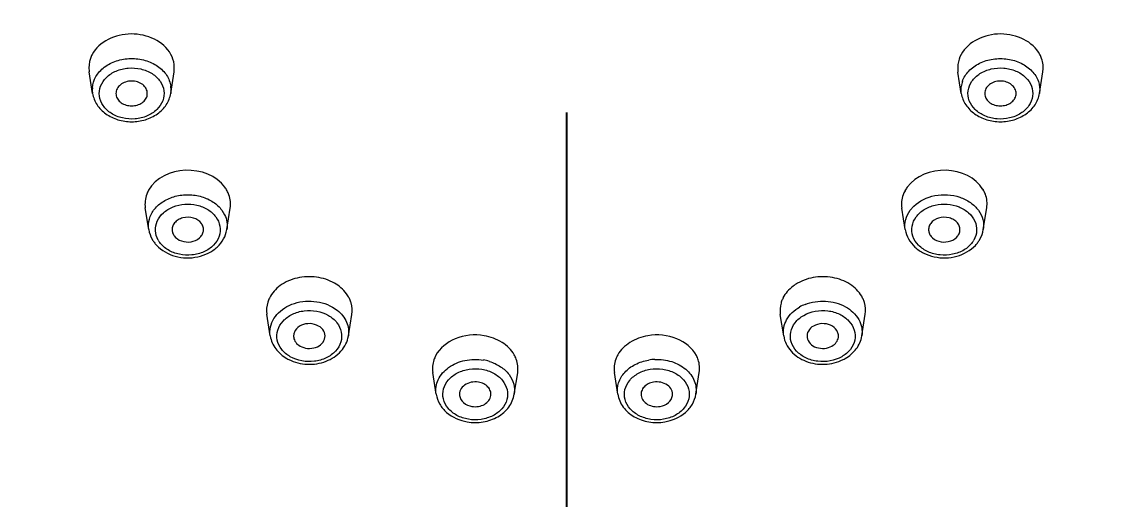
# Model space of a CAD drawing. Extents: x 8819 to 9239, y -18069 to -17475.
# Drawn here: x 8981.7 to 9005.23, y -17636.51 to -17626.28 of the extents above; entities that cross this region are included whole.
import ezdxf

# ---------------------------------------------------------------- set-up
doc = ezdxf.new("R2010")
doc.units = 0
doc.header["$MEASUREMENT"] = 0
doc.linetypes.add('CENTER', pattern=[47.5, 22, -8.5, 8.5, -8.5])
doc.layers.get('0').update_dxf_attribs({"linetype": 'CONTINUOUS', "lineweight": 13})
doc.layers.get('DEFPOINTS').update_dxf_attribs({"linetype": 'CONTINUOUS'})
doc.layers.add('02___PRT_ALL_AXES', color=7, linetype='CONTINUOUS')
doc.layers.add('5', color=2, linetype='CONTINUOUS', lineweight=9)
doc.styles.get("Standard").update_dxf_attribs({"font": 'Gulim.ttf'})
doc.dimstyles.new('STANDARD$0', dxfattribs={"dimtxt": 3.5, "dimasz": 2.5, "dimexe": 0.7, "dimexo": 0.7, "dimgap": 0.5, "dimtad": 3, "dimdec": 4, "dimdsep": 46, "dimtxsty": 'Standard', "dimcen": 0, "dimclrd": 2, "dimclre": 2, "dimclrt": 4, "dimadec": 0, "dimazin": 0, "dimtp": 0.2, "dimtm": 0.1, "dimtfac": 0.5, "dimtdec": 4, "dimtmove": 1, "dimatfit": 3, "dimfxl": 0, "dimtolj": 1, "dimarcsym": 0})

# ---------------------------------------------------------------- blocks, each defined once
blk = doc.blocks.new('*D63')
at = {"layer": '5', "color": 2, "lineweight": -2}
for p, q in [((8992.676, -17589.939), (8954.961, -17589.939)), ((8955.661, -17758.34), (8955.661, -17594.939)), ((8974.358, -17763.34), (8954.961, -17763.34))]:
    blk.add_line(p, q, dxfattribs=at)
at = {"layer": '5', "color": 2}
for points in [[(8954.828, -17594.939), (8956.495, -17594.939), (8955.661, -17589.939)], [(8954.828, -17758.34), (8956.495, -17758.34), (8955.661, -17763.34)]]:
    blk.add_solid(points, dxfattribs=at)
at = {"layer": 'DEFPOINTS', "color": 0}
for p in [(8955.661, -17589.939), (8993.376, -17589.939), (8975.058, -17763.34)]:
    blk.add_point(p, dxfattribs=at)
at = {"layer": '5', "color": 4, "insert": (8950.832, -17693.171), "char_height": 5, "attachment_point": 5, "rotation": 90}
blk.add_mtext('\\A1;231.2', dxfattribs=at)

msp = doc.modelspace()

# ---------------------------------------------------------------- linework, layer by layer
at = {"color": 7, "linetype": 'Continuous'}
for p, q in [((8983.138, -17627.329), (8983.14, -17627.343)), ((8983.214, -17627.809), (8983.14, -17627.343)), ((8984.891, -17627.809), (8984.963, -17627.35)), ((8984.963, -17627.35), (8984.965, -17627.186)), ((9001.787, -17627.186), (9001.789, -17627.351)), ((9001.861, -17627.809), (9001.789, -17627.351)), ((9003.538, -17627.809), (9003.611, -17627.343)), ((9003.611, -17627.343), (9003.613, -17627.329)), ((8983.214, -17627.809), (8983.212, -17627.797)), ((8983.717, -17627.838), (8983.717, -17627.84)), ((8984.388, -17627.841), (8984.388, -17627.783)), ((8984.896, -17627.765), (8984.891, -17627.809)), ((9001.861, -17627.809), (9001.859, -17627.657)), ((9002.364, -17627.783), (9002.364, -17627.841)), ((9003.035, -17627.84), (9003.035, -17627.838)), ((9003.54, -17627.797), (9003.538, -17627.809)), ((8984.419, -17630.731), (8984.345, -17630.265)), ((8985.989, -17630.316), (8986.047, -17630.413)), ((8986.095, -17630.731), (8986.168, -17630.271)), ((9000.656, -17630.731), (9000.584, -17630.271)), ((9000.763, -17630.316), (9000.841, -17630.227)), ((9002.333, -17630.731), (9002.407, -17630.265)), ((8988.362, -17632.393), (8988.465, -17632.463)), ((8987.027, -17633.014), (8986.954, -17632.548)), ((8988.704, -17633.014), (8988.777, -17632.552)), ((8998.048, -17633.014), (8997.975, -17632.552)), ((8999.725, -17633.014), (8999.798, -17632.549)), ((8990.588, -17634.263), (8990.515, -17633.799)), ((8992.265, -17634.263), (8992.338, -17633.801)), ((8994.487, -17634.263), (8994.414, -17633.8)), ((8996.164, -17634.263), (8996.237, -17633.799))]:
    msp.add_line(p, q, dxfattribs=at)
for centre, radius, start, end in [((9002.398, -17627.73), 0.543, 160.885, 172.3384), ((8983.733, -17627.727), 0.525, 175.8832, 179.7903), ((8983.734, -17627.727), 0.527, 179.8028, 187.5993), ((8984.37, -17627.727), 0.527, 355.9056, 7.5889), ((8985.505, -17630.222), 0.678, 28.5846, 36.2616), ((9001.247, -17630.222), 0.678, 143.7392, 151.3816), ((9001.766, -17630.205), 0.654, 29.7606, 31.0579), ((8985.103, -17630.585), 0.706, 216.2762, 223.2282), ((8985.07, -17630.702), 0.515, 209.6688, 216.2531), ((9001.682, -17630.702), 0.515, 323.7469, 330.3234), ((9001.649, -17630.585), 0.706, 316.6913, 323.7212), ((8988.156, -17632.483), 0.631, 24.0328, 26.769), ((8998.596, -17632.483), 0.63, 153.1786, 156.1512), ((8999.182, -17632.477), 0.625, 24.7341, 26.2737), ((8998.842, -17633.184), 0.911, 111.6095, 119.7255), ((8987.817, -17632.735), 0.877, 240.221, 243.6826), ((8991.434, -17634.538), 1.023, 73.0027, 80.5199), ((8995.325, -17634.577), 1.062, 92.1602, 99.4905), ((8998.934, -17632.735), 0.877, 296.3206, 299.7791)]:
    msp.add_arc(centre, radius, start, end, dxfattribs=at)
for points, knots in [([(9025.886, -17626.45), (9025.86, -17628.126), (9025.38, -17631.524), (9023.427, -17636.361), (9020.329, -17640.785), (9014.751, -17646.01), (9007.526, -17649.647), (8999.578, -17651.498), (8993.277, -17651.967), (8986.98, -17651.468), (8979.048, -17649.579), (8971.849, -17645.907), (8966.311, -17640.655), (8963.246, -17636.215), (8961.33, -17631.368), (8960.877, -17627.969), (8960.864, -17626.294)], [0, 0, 0, 0, 0.055254, 0.111764, 0.170463, 0.231878, 0.362271, 0.430771, 0.500229, 0.569672, 0.638128, 0.768366, 0.829693, 0.888314, 0.944768, 1, 1, 1, 1]), ([(9025.668, -17626.433), (9025.655, -17628.098), (9025.202, -17631.477), (9023.287, -17636.295), (9020.223, -17640.709), (9014.684, -17645.928), (9007.487, -17649.564), (8999.563, -17651.415), (8993.276, -17651.885), (8986.993, -17651.385), (8979.085, -17649.496), (8971.915, -17645.825), (8966.415, -17640.577), (8963.386, -17636.149), (8961.509, -17631.321), (8961.083, -17627.94), (8961.083, -17626.276)], [0, 0, 0, 0, 0.055121, 0.111504, 0.170119, 0.231507, 0.362014, 0.430636, 0.500236, 0.569819, 0.638396, 0.768743, 0.830039, 0.888573, 0.9449, 1, 1, 1, 1]), ([(8984.893, -17626.971), (8984.739, -17626.692), (8984.046, -17626.374), (8983.351, -17626.697), (8983.203, -17626.977)], [0, 0, 0, 0, 0.501695, 1, 1, 1, 1]), ([(9003.548, -17626.976), (9003.399, -17626.696), (9002.703, -17626.373), (9002.01, -17626.695), (9001.857, -17626.974)], [0, 0, 0, 0, 0.498619, 1, 1, 1, 1]), ([(8983.203, -17626.977), (8983.189, -17627.005), (8983.14, -17627.115), (8983.127, -17627.241), (8983.138, -17627.329)], [0, 0, 0, 0, 0.256289, 1, 1, 1, 1]), ([(8983.209, -17627.689), (8983.215, -17627.606), (8983.271, -17627.434), (8983.461, -17627.23), (8983.726, -17627.096), (8984.032, -17627.047), (8984.34, -17627.085), (8984.613, -17627.209), (8984.814, -17627.404), (8984.881, -17627.574), (8984.893, -17627.657)], [0, 0, 0, 0, 0.110981, 0.230612, 0.360824, 0.498077, 0.635792, 0.767202, 0.888222, 1, 1, 1, 1]), ([(9001.884, -17627.552), (9001.913, -17627.47), (9002.014, -17627.311), (9002.25, -17627.145), (9002.543, -17627.058), (9002.855, -17627.057), (9003.147, -17627.145), (9003.384, -17627.311), (9003.532, -17627.539), (9003.551, -17627.715), (9003.54, -17627.797)], [0, 0, 0, 0, 0.115313, 0.241105, 0.376036, 0.514505, 0.649468, 0.77532, 0.890654, 1, 1, 1, 1]), ([(9003.613, -17627.329), (9003.625, -17627.24), (9003.612, -17627.114), (9003.562, -17627.003), (9003.548, -17626.976)], [0, 0, 0, 0, 0.743649, 1, 1, 1, 1]), ([(8983.361, -17627.868), (8983.351, -17627.797), (8983.37, -17627.644), (8983.506, -17627.449), (8983.72, -17627.313), (8983.98, -17627.252), (8984.249, -17627.271), (8984.492, -17627.368), (8984.674, -17627.533), (8984.734, -17627.681), (8984.744, -17627.753)], [0, 0, 0, 0, 0.110088, 0.226906, 0.354977, 0.491965, 0.631071, 0.764553, 0.887279, 1, 1, 1, 1]), ([(9002.008, -17627.753), (9002.018, -17627.681), (9002.078, -17627.533), (9002.26, -17627.368), (9002.503, -17627.271), (9002.772, -17627.252), (9003.031, -17627.313), (9003.246, -17627.449), (9003.382, -17627.644), (9003.401, -17627.797), (9003.391, -17627.868)], [0, 0, 0, 0, 0.112716, 0.235434, 0.368909, 0.508017, 0.645004, 0.773081, 0.889908, 1, 1, 1, 1]), ([(8984.388, -17627.783), (8984.383, -17627.748), (8984.354, -17627.676), (8984.266, -17627.596), (8984.148, -17627.549), (8984.017, -17627.539), (8983.891, -17627.569), (8983.787, -17627.635), (8983.721, -17627.73), (8983.712, -17627.804), (8983.717, -17627.838)], [0, 0, 0, 0, 0.112727, 0.235447, 0.368927, 0.508026, 0.645005, 0.773081, 0.889902, 1, 1, 1, 1]), ([(9003.035, -17627.838), (9003.04, -17627.804), (9003.031, -17627.73), (9002.965, -17627.635), (9002.861, -17627.569), (9002.735, -17627.539), (9002.604, -17627.549), (9002.486, -17627.596), (9002.398, -17627.676), (9002.369, -17627.748), (9002.364, -17627.783)], [0, 0, 0, 0, 0.110098, 0.226919, 0.354995, 0.491974, 0.631073, 0.764553, 0.887273, 1, 1, 1, 1]), ([(8983.214, -17627.809), (8983.227, -17627.895), (8983.296, -17628.066), (8983.495, -17628.264), (8983.757, -17628.388), (8984.052, -17628.431), (8984.347, -17628.388), (8984.61, -17628.264), (8984.808, -17628.066), (8984.877, -17627.895), (8984.891, -17627.809)], [0, 0, 0, 0, 0.116808, 0.238745, 0.36716, 0.500014, 0.632865, 0.761271, 0.883196, 1, 1, 1, 1]), ([(8984.744, -17627.753), (8984.753, -17627.824), (8984.735, -17627.978), (8984.598, -17628.173), (8984.384, -17628.308), (8984.125, -17628.369), (8983.855, -17628.351), (8983.613, -17628.253), (8983.431, -17628.088), (8983.37, -17627.94), (8983.361, -17627.868)], [0, 0, 0, 0, 0.110088, 0.226906, 0.354977, 0.491965, 0.631071, 0.764553, 0.887279, 1, 1, 1, 1]), ([(8983.717, -17627.84), (8983.722, -17627.873), (8983.748, -17627.939), (8983.826, -17628.016), (8983.932, -17628.065), (8984.052, -17628.082), (8984.172, -17628.065), (8984.278, -17628.016), (8984.356, -17627.94), (8984.383, -17627.873), (8984.388, -17627.841)], [0, 0, 0, 0, 0.111541, 0.232078, 0.362794, 0.49992, 0.637064, 0.76782, 0.88841, 1, 1, 1, 1]), ([(9001.861, -17627.809), (9001.875, -17627.895), (9001.944, -17628.066), (9002.142, -17628.264), (9002.405, -17628.388), (9002.7, -17628.431), (9002.995, -17628.388), (9003.257, -17628.264), (9003.456, -17628.066), (9003.524, -17627.895), (9003.538, -17627.809)], [0, 0, 0, 0, 0.116808, 0.238745, 0.36716, 0.500014, 0.632865, 0.761271, 0.883196, 1, 1, 1, 1]), ([(9003.391, -17627.868), (9003.382, -17627.94), (9003.321, -17628.088), (9003.139, -17628.253), (9002.897, -17628.351), (9002.627, -17628.369), (9002.368, -17628.308), (9002.154, -17628.173), (9002.017, -17627.978), (9001.998, -17627.824), (9002.008, -17627.753)], [0, 0, 0, 0, 0.112716, 0.235434, 0.368909, 0.508017, 0.645004, 0.773081, 0.889908, 1, 1, 1, 1]), ([(9002.364, -17627.841), (9002.369, -17627.873), (9002.396, -17627.94), (9002.474, -17628.016), (9002.58, -17628.065), (9002.7, -17628.082), (9002.82, -17628.065), (9002.926, -17628.016), (9003.004, -17627.939), (9003.03, -17627.873), (9003.035, -17627.84)], [0, 0, 0, 0, 0.111582, 0.232165, 0.362918, 0.500062, 0.637187, 0.767909, 0.888455, 1, 1, 1, 1]), ([(8986.052, -17629.821), (8985.871, -17629.574), (8985.214, -17629.318), (8984.565, -17629.622), (8984.417, -17629.883)], [0, 0, 0, 0, 0.505567, 1, 1, 1, 1]), ([(9002.326, -17629.868), (9002.172, -17629.613), (9001.529, -17629.321), (9000.879, -17629.577), (9000.7, -17629.821)], [0, 0, 0, 0, 0.495531, 1, 1, 1, 1]), ([(8984.417, -17629.883), (8984.401, -17629.912), (8984.345, -17630.031), (8984.33, -17630.168), (8984.345, -17630.265)], [0, 0, 0, 0, 0.25729, 1, 1, 1, 1]), ([(8986.168, -17630.271), (8986.183, -17630.177), (8986.169, -17630.043), (8986.116, -17629.927), (8986.1, -17629.898)], [0, 0, 0, 0, 0.742603, 1, 1, 1, 1]), ([(9000.652, -17629.897), (9000.636, -17629.926), (9000.583, -17630.043), (9000.569, -17630.177), (9000.584, -17630.271)], [0, 0, 0, 0, 0.257443, 1, 1, 1, 1]), ([(9002.407, -17630.265), (9002.422, -17630.168), (9002.407, -17630.029), (9002.35, -17629.91), (9002.333, -17629.881)], [0, 0, 0, 0, 0.742596, 1, 1, 1, 1]), ([(8984.419, -17630.731), (8984.407, -17630.656), (8984.417, -17630.496), (8984.534, -17630.279), (8984.733, -17630.11), (8984.989, -17630.004), (8985.273, -17629.97), (8985.556, -17630.012), (8985.806, -17630.126), (8985.939, -17630.248), (8985.989, -17630.316)], [0, 0, 0, 0, 0.108385, 0.221378, 0.343592, 0.475023, 0.61186, 0.748364, 0.878888, 1, 1, 1, 1]), ([(8984.622, -17630.957), (8984.588, -17630.896), (8984.544, -17630.756), (8984.587, -17630.539), (8984.729, -17630.355), (8984.94, -17630.23), (8985.193, -17630.173), (8985.454, -17630.193), (8985.689, -17630.286), (8985.813, -17630.396), (8985.859, -17630.458)], [0, 0, 0, 0, 0.11134, 0.22159, 0.339306, 0.46795, 0.604883, 0.743634, 0.876953, 1, 1, 1, 1]), ([(9000.841, -17630.227), (9000.962, -17630.11), (9001.297, -17629.956), (9001.746, -17629.985), (9002.058, -17630.137), (9002.235, -17630.304), (9002.337, -17630.51), (9002.344, -17630.66), (9002.333, -17630.731)], [0, 0, 0, 0, 0.256649, 0.528064, 0.658021, 0.778965, 0.891484, 1, 1, 1, 1]), ([(9000.893, -17630.458), (9000.938, -17630.396), (9001.063, -17630.286), (9001.298, -17630.193), (9001.559, -17630.173), (9001.811, -17630.23), (9002.023, -17630.355), (9002.164, -17630.539), (9002.208, -17630.757), (9002.164, -17630.896), (9002.129, -17630.957)], [0, 0, 0, 0, 0.123043, 0.256353, 0.395099, 0.532034, 0.660677, 0.778395, 0.888652, 1, 1, 1, 1]), ([(8986.047, -17630.413), (8986.071, -17630.462), (8986.104, -17630.567), (8986.104, -17630.678), (8986.095, -17630.731)], [0, 0, 0, 0, 0.504199, 1, 1, 1, 1]), ([(9000.657, -17630.731), (9000.645, -17630.66), (9000.653, -17630.51), (9000.719, -17630.376), (9000.763, -17630.316)], [0, 0, 0, 0, 0.49085, 1, 1, 1, 1]), ([(8985.859, -17630.458), (8985.903, -17630.517), (8985.965, -17630.655), (8985.945, -17630.884), (8985.815, -17631.083), (8985.605, -17631.223), (8985.347, -17631.289), (8985.077, -17631.276), (8984.832, -17631.184), (8984.702, -17631.071), (8984.655, -17631.006)], [0, 0, 0, 0, 0.113217, 0.223139, 0.339296, 0.466629, 0.6032, 0.742416, 0.876474, 1, 1, 1, 1]), ([(8985.549, -17630.599), (8985.508, -17630.543), (8985.376, -17630.462), (8985.186, -17630.46), (8985.05, -17630.516), (8984.97, -17630.583), (8984.922, -17630.668), (8984.917, -17630.732), (8984.922, -17630.762)], [0, 0, 0, 0, 0.249655, 0.521915, 0.654175, 0.777246, 0.891029, 1, 1, 1, 1]), ([(8985.592, -17630.762), (8985.596, -17630.734), (8985.593, -17630.675), (8985.566, -17630.623), (8985.549, -17630.599)], [0, 0, 0, 0, 0.490805, 1, 1, 1, 1]), ([(9002.097, -17631.006), (9002.05, -17631.071), (9001.92, -17631.184), (9001.674, -17631.276), (9001.404, -17631.289), (9001.147, -17631.223), (9000.937, -17631.083), (9000.807, -17630.884), (9000.787, -17630.655), (9000.849, -17630.517), (9000.893, -17630.458)], [0, 0, 0, 0, 0.123521, 0.257569, 0.39678, 0.533353, 0.660687, 0.77685, 0.886779, 1, 1, 1, 1]), ([(9001.203, -17630.599), (9001.185, -17630.623), (9001.159, -17630.675), (9001.156, -17630.734), (9001.16, -17630.762)], [0, 0, 0, 0, 0.509195, 1, 1, 1, 1]), ([(9001.83, -17630.762), (9001.835, -17630.732), (9001.83, -17630.668), (9001.782, -17630.583), (9001.702, -17630.516), (9001.565, -17630.46), (9001.376, -17630.462), (9001.243, -17630.543), (9001.203, -17630.599)], [0, 0, 0, 0, 0.10896, 0.222738, 0.345808, 0.478067, 0.750333, 1, 1, 1, 1]), ([(8984.419, -17630.731), (8984.43, -17630.804), (8984.465, -17630.899), (8984.519, -17630.982), (8984.534, -17631.003)], [0, 0, 0, 0, 0.74551, 1, 1, 1, 1]), ([(8984.588, -17631.068), (8984.694, -17631.181), (8984.985, -17631.342), (8985.396, -17631.351), (8985.699, -17631.247), (8985.893, -17631.116), (8986.035, -17630.941), (8986.084, -17630.801), (8986.095, -17630.731)], [0, 0, 0, 0, 0.249278, 0.511263, 0.64063, 0.765118, 0.884414, 1, 1, 1, 1]), ([(8984.922, -17630.762), (8984.926, -17630.79), (8984.939, -17630.826), (8984.959, -17630.857), (8984.965, -17630.865)], [0, 0, 0, 0, 0.742601, 1, 1, 1, 1]), ([(8984.965, -17630.865), (8985.002, -17630.916), (8985.12, -17630.994), (8985.325, -17631.009), (8985.486, -17630.942), (8985.568, -17630.846), (8985.588, -17630.79), (8985.592, -17630.762)], [0, 0, 0, 0, 0.24607, 0.515558, 0.772729, 0.889973, 1, 1, 1, 1]), ([(9000.656, -17630.731), (9000.668, -17630.801), (9000.717, -17630.941), (9000.859, -17631.116), (9001.052, -17631.247), (9001.356, -17631.351), (9001.766, -17631.343), (9002.057, -17631.181), (9002.163, -17631.069)], [0, 0, 0, 0, 0.115586, 0.234882, 0.359365, 0.488722, 0.750695, 1, 1, 1, 1]), ([(9001.16, -17630.762), (9001.164, -17630.79), (9001.184, -17630.846), (9001.266, -17630.942), (9001.427, -17631.009), (9001.631, -17630.994), (9001.75, -17630.916), (9001.787, -17630.865)], [0, 0, 0, 0, 0.110027, 0.227271, 0.484442, 0.75393, 1, 1, 1, 1]), ([(9001.787, -17630.865), (9001.793, -17630.857), (9001.813, -17630.826), (9001.826, -17630.79), (9001.83, -17630.762)], [0, 0, 0, 0, 0.257411, 1, 1, 1, 1]), ([(9002.218, -17631.003), (9002.233, -17630.982), (9002.287, -17630.899), (9002.322, -17630.804), (9002.333, -17630.731)], [0, 0, 0, 0, 0.25449, 1, 1, 1, 1]), ([(8988.405, -17631.881), (8988.288, -17631.813), (8988.02, -17631.727), (8987.606, -17631.745), (8987.238, -17631.9), (8987.06, -17632.095), (8987.008, -17632.202)], [0, 0, 0, 0, 0.257032, 0.521367, 0.773031, 1, 1, 1, 1]), ([(8999.743, -17632.2), (8999.691, -17632.093), (8999.513, -17631.899), (8999.145, -17631.745), (8998.732, -17631.727), (8998.464, -17631.814), (8998.347, -17631.881)], [0, 0, 0, 0, 0.227011, 0.478719, 0.743045, 1, 1, 1, 1]), ([(8988.719, -17632.199), (8988.703, -17632.167), (8988.624, -17632.038), (8988.504, -17631.937), (8988.405, -17631.881)], [0, 0, 0, 0, 0.238727, 1, 1, 1, 1]), ([(8998.347, -17631.881), (8998.313, -17631.9), (8998.187, -17631.983), (8998.083, -17632.1), (8998.033, -17632.198)], [0, 0, 0, 0, 0.263806, 1, 1, 1, 1]), ([(8987.008, -17632.202), (8986.995, -17632.229), (8986.95, -17632.338), (8986.94, -17632.462), (8986.954, -17632.548)], [0, 0, 0, 0, 0.255797, 1, 1, 1, 1]), ([(8987.027, -17633.014), (8987.017, -17632.95), (8987.021, -17632.816), (8987.1, -17632.628), (8987.243, -17632.468), (8987.505, -17632.305), (8987.905, -17632.23), (8988.225, -17632.315), (8988.362, -17632.393)], [0, 0, 0, 0, 0.108305, 0.21966, 0.338078, 0.464831, 0.733784, 1, 1, 1, 1]), ([(8988.777, -17632.552), (8988.789, -17632.471), (8988.782, -17632.356), (8988.743, -17632.252), (8988.732, -17632.226)], [0, 0, 0, 0, 0.744858, 1, 1, 1, 1]), ([(8998.019, -17632.228), (8998.008, -17632.254), (8997.97, -17632.357), (8997.963, -17632.471), (8997.975, -17632.552)], [0, 0, 0, 0, 0.255076, 1, 1, 1, 1]), ([(8998.506, -17632.337), (8998.645, -17632.282), (8998.948, -17632.237), (8999.374, -17632.349), (8999.642, -17632.59), (8999.732, -17632.831), (8999.734, -17632.955), (8999.725, -17633.014)], [0, 0, 0, 0, 0.271611, 0.539265, 0.779877, 0.891205, 1, 1, 1, 1]), ([(8999.798, -17632.549), (8999.811, -17632.465), (8999.803, -17632.347), (8999.763, -17632.242), (8999.751, -17632.215)], [0, 0, 0, 0, 0.744791, 1, 1, 1, 1]), ([(8987.457, -17633.458), (8987.387, -17633.418), (8987.264, -17633.318), (8987.16, -17633.107), (8987.172, -17632.878), (8987.296, -17632.676), (8987.502, -17632.532), (8987.838, -17632.436), (8988.122, -17632.484), (8988.274, -17632.572)], [0, 0, 0, 0, 0.124723, 0.238836, 0.349056, 0.464972, 0.591986, 0.728585, 1, 1, 1, 1]), ([(8988.465, -17632.463), (8988.55, -17632.53), (8988.689, -17632.696), (8988.719, -17632.915), (8988.704, -17633.014)], [0, 0, 0, 0, 0.518787, 1, 1, 1, 1]), ([(8998.048, -17633.014), (8998.039, -17632.955), (8998.04, -17632.833), (8998.127, -17632.596), (8998.277, -17632.458), (8998.39, -17632.393)], [0, 0, 0, 0, 0.236476, 0.47825, 1, 1, 1, 1]), ([(8998.478, -17632.572), (8998.63, -17632.484), (8998.913, -17632.436), (8999.25, -17632.532), (8999.456, -17632.676), (8999.579, -17632.878), (8999.591, -17633.107), (8999.488, -17633.318), (8999.365, -17633.418), (8999.295, -17633.458)], [0, 0, 0, 0, 0.271401, 0.407996, 0.535012, 0.650929, 0.761152, 0.875273, 1, 1, 1, 1]), ([(8988.274, -17632.572), (8988.344, -17632.612), (8988.467, -17632.712), (8988.57, -17632.923), (8988.558, -17633.152), (8988.435, -17633.354), (8988.229, -17633.498), (8987.893, -17633.594), (8987.609, -17633.546), (8987.457, -17633.458)], [0, 0, 0, 0, 0.124723, 0.238836, 0.349056, 0.464972, 0.591986, 0.728585, 1, 1, 1, 1]), ([(8988.064, -17632.8), (8988.009, -17632.769), (8987.882, -17632.735), (8987.696, -17632.768), (8987.573, -17632.864), (8987.529, -17632.966), (8987.526, -17633.019), (8987.53, -17633.045)], [0, 0, 0, 0, 0.266698, 0.536237, 0.779757, 0.891489, 1, 1, 1, 1]), ([(8999.295, -17633.458), (8999.143, -17633.546), (8998.859, -17633.594), (8998.523, -17633.498), (8998.317, -17633.354), (8998.193, -17633.152), (8998.181, -17632.923), (8998.284, -17632.712), (8998.408, -17632.612), (8998.478, -17632.572)], [0, 0, 0, 0, 0.271401, 0.407996, 0.535012, 0.650929, 0.761152, 0.875273, 1, 1, 1, 1]), ([(8999.222, -17633.045), (8999.225, -17633.019), (8999.223, -17632.966), (8999.179, -17632.864), (8999.056, -17632.768), (8998.87, -17632.735), (8998.742, -17632.769), (8998.688, -17632.8)], [0, 0, 0, 0, 0.108512, 0.220241, 0.463745, 0.733297, 1, 1, 1, 1]), ([(8987.027, -17633.014), (8987.043, -17633.112), (8987.129, -17633.308), (8987.291, -17633.444), (8987.382, -17633.496)], [0, 0, 0, 0, 0.48689, 1, 1, 1, 1]), ([(8987.429, -17633.521), (8987.55, -17633.581), (8987.823, -17633.647), (8988.228, -17633.585), (8988.513, -17633.4), (8988.657, -17633.191), (8988.695, -17633.073), (8988.704, -17633.014)], [0, 0, 0, 0, 0.259012, 0.519835, 0.766812, 0.884814, 1, 1, 1, 1]), ([(8988.201, -17633.045), (8988.207, -17632.999), (8988.186, -17632.895), (8988.108, -17632.825), (8988.064, -17632.8)], [0, 0, 0, 0, 0.474729, 1, 1, 1, 1]), ([(8991.618, -17633.008), (8991.413, -17632.973), (8991.001, -17633.008), (8990.663, -17633.274), (8990.577, -17633.438)], [0, 0, 0, 0, 0.528797, 1, 1, 1, 1]), ([(8992.264, -17633.417), (8992.203, -17633.31), (8992.006, -17633.12), (8991.753, -17633.03), (8991.618, -17633.008)], [0, 0, 0, 0, 0.474681, 1, 1, 1, 1]), ([(8995.134, -17633.008), (8994.999, -17633.03), (8994.745, -17633.12), (8994.548, -17633.311), (8994.487, -17633.418)], [0, 0, 0, 0, 0.525439, 1, 1, 1, 1]), ([(8996.174, -17633.436), (8996.087, -17633.272), (8995.75, -17633.008), (8995.339, -17632.973), (8995.134, -17633.008)], [0, 0, 0, 0, 0.471362, 1, 1, 1, 1]), ([(8998.048, -17633.014), (8998.057, -17633.073), (8998.095, -17633.191), (8998.239, -17633.4), (8998.524, -17633.585), (8998.929, -17633.647), (8999.202, -17633.581), (8999.323, -17633.521)], [0, 0, 0, 0, 0.115186, 0.233193, 0.480178, 0.741001, 1, 1, 1, 1]), ([(8998.688, -17632.8), (8998.643, -17632.825), (8998.566, -17632.895), (8998.544, -17632.999), (8998.551, -17633.045)], [0, 0, 0, 0, 0.525263, 1, 1, 1, 1]), ([(8999.37, -17633.496), (8999.461, -17633.444), (8999.623, -17633.308), (8999.709, -17633.112), (8999.725, -17633.014)], [0, 0, 0, 0, 0.513109, 1, 1, 1, 1]), ([(8987.53, -17633.045), (8987.535, -17633.082), (8987.569, -17633.158), (8987.631, -17633.21), (8987.667, -17633.23)], [0, 0, 0, 0, 0.476926, 1, 1, 1, 1]), ([(8987.667, -17633.23), (8987.716, -17633.258), (8987.83, -17633.291), (8988.001, -17633.271), (8988.143, -17633.188), (8988.194, -17633.092), (8988.201, -17633.045)], [0, 0, 0, 0, 0.26271, 0.5308, 0.779339, 1, 1, 1, 1]), ([(8998.551, -17633.045), (8998.558, -17633.092), (8998.609, -17633.188), (8998.751, -17633.271), (8998.922, -17633.291), (8999.036, -17633.258), (8999.085, -17633.23)], [0, 0, 0, 0, 0.220655, 0.469185, 0.737289, 1, 1, 1, 1]), ([(8999.085, -17633.23), (8999.121, -17633.21), (8999.183, -17633.158), (8999.216, -17633.082), (8999.222, -17633.045)], [0, 0, 0, 0, 0.523074, 1, 1, 1, 1]), ([(8990.577, -17633.438), (8990.562, -17633.466), (8990.513, -17633.579), (8990.501, -17633.709), (8990.515, -17633.799)], [0, 0, 0, 0, 0.256557, 1, 1, 1, 1]), ([(8992.338, -17633.801), (8992.353, -17633.704), (8992.338, -17633.565), (8992.281, -17633.447), (8992.264, -17633.417)], [0, 0, 0, 0, 0.742316, 1, 1, 1, 1]), ([(8994.487, -17633.418), (8994.47, -17633.448), (8994.414, -17633.566), (8994.399, -17633.704), (8994.414, -17633.8)], [0, 0, 0, 0, 0.257602, 1, 1, 1, 1]), ([(8996.237, -17633.799), (8996.251, -17633.708), (8996.239, -17633.578), (8996.189, -17633.464), (8996.174, -17633.436)], [0, 0, 0, 0, 0.743347, 1, 1, 1, 1]), ([(8990.588, -17634.263), (8990.58, -17634.211), (8990.58, -17634.103), (8990.645, -17633.889), (8990.851, -17633.66), (8991.205, -17633.514), (8991.471, -17633.508), (8991.602, -17633.53)], [0, 0, 0, 0, 0.109803, 0.221382, 0.45916, 0.723322, 1, 1, 1, 1]), ([(8991.282, -17634.801), (8991.196, -17634.786), (8991.032, -17634.733), (8990.835, -17634.58), (8990.725, -17634.372), (8990.729, -17634.142), (8990.846, -17633.937), (8991.011, -17633.816), (8991.169, -17633.752), (8991.344, -17633.712), (8991.482, -17633.713), (8991.571, -17633.728)], [0, 0, 0, 0, 0.135108, 0.260082, 0.374328, 0.484077, 0.598918, 0.724678, 0.791786, 0.860715, 1, 1, 1, 1]), ([(8991.733, -17633.561), (8991.817, -17633.586), (8991.974, -17633.658), (8992.16, -17633.826), (8992.268, -17634.037), (8992.277, -17634.191), (8992.265, -17634.263)], [0, 0, 0, 0, 0.275974, 0.532623, 0.7708, 1, 1, 1, 1]), ([(8994.487, -17634.263), (8994.474, -17634.182), (8994.488, -17634.007), (8994.629, -17633.777), (8994.861, -17633.607), (8995.05, -17633.547), (8995.149, -17633.53)], [0, 0, 0, 0, 0.225793, 0.463147, 0.721924, 1, 1, 1, 1]), ([(8995.18, -17633.728), (8995.27, -17633.713), (8995.408, -17633.712), (8995.583, -17633.752), (8995.741, -17633.816), (8995.906, -17633.937), (8996.023, -17634.142), (8996.027, -17634.372), (8995.916, -17634.58), (8995.72, -17634.733), (8995.556, -17634.786), (8995.47, -17634.801)], [0, 0, 0, 0, 0.13928, 0.208204, 0.275308, 0.401064, 0.515908, 0.625656, 0.739905, 0.864887, 1, 1, 1, 1]), ([(8995.285, -17633.516), (8995.405, -17633.511), (8995.644, -17633.542), (8995.951, -17633.703), (8996.152, -17633.958), (8996.178, -17634.168), (8996.164, -17634.263)], [0, 0, 0, 0, 0.278724, 0.541173, 0.778585, 1, 1, 1, 1]), ([(8991.571, -17633.728), (8991.658, -17633.743), (8991.822, -17633.797), (8992.018, -17633.949), (8992.128, -17634.157), (8992.124, -17634.387), (8992.007, -17634.592), (8991.843, -17634.713), (8991.684, -17634.777), (8991.509, -17634.817), (8991.371, -17634.816), (8991.282, -17634.801)], [0, 0, 0, 0, 0.135108, 0.260082, 0.374328, 0.484077, 0.598918, 0.724678, 0.791786, 0.860715, 1, 1, 1, 1]), ([(8995.47, -17634.801), (8995.38, -17634.816), (8995.242, -17634.817), (8995.067, -17634.777), (8994.909, -17634.713), (8994.744, -17634.592), (8994.628, -17634.387), (8994.624, -17634.157), (8994.734, -17633.949), (8994.93, -17633.797), (8995.094, -17633.743), (8995.18, -17633.728)], [0, 0, 0, 0, 0.13928, 0.208204, 0.275308, 0.401064, 0.515908, 0.625656, 0.739905, 0.864887, 1, 1, 1, 1]), ([(8991.497, -17634.004), (8991.445, -17633.996), (8991.339, -17633.998), (8991.198, -17634.056), (8991.101, -17634.161), (8991.085, -17634.253), (8991.091, -17634.294)], [0, 0, 0, 0, 0.277197, 0.541992, 0.780567, 1, 1, 1, 1]), ([(8991.762, -17634.294), (8991.767, -17634.262), (8991.76, -17634.193), (8991.703, -17634.102), (8991.612, -17634.035), (8991.536, -17634.011), (8991.497, -17634.004)], [0, 0, 0, 0, 0.225701, 0.463221, 0.722042, 1, 1, 1, 1]), ([(8995.255, -17634.004), (8995.215, -17634.011), (8995.14, -17634.035), (8995.048, -17634.102), (8994.992, -17634.193), (8994.985, -17634.262), (8994.99, -17634.294)], [0, 0, 0, 0, 0.277958, 0.536778, 0.774288, 1, 1, 1, 1]), ([(8995.66, -17634.294), (8995.666, -17634.253), (8995.651, -17634.161), (8995.554, -17634.056), (8995.413, -17633.998), (8995.307, -17633.996), (8995.255, -17634.004)], [0, 0, 0, 0, 0.219439, 0.458007, 0.7228, 1, 1, 1, 1]), ([(8990.588, -17634.263), (8990.6, -17634.337), (8990.654, -17634.484), (8990.86, -17634.728), (8991.096, -17634.829), (8991.257, -17634.856)], [0, 0, 0, 0, 0.236957, 0.482107, 1, 1, 1, 1]), ([(8991.091, -17634.294), (8991.099, -17634.351), (8991.171, -17634.466), (8991.292, -17634.514), (8991.357, -17634.525)], [0, 0, 0, 0, 0.465142, 1, 1, 1, 1]), ([(8991.257, -17634.856), (8991.369, -17634.875), (8991.599, -17634.875), (8991.916, -17634.766), (8992.163, -17634.557), (8992.25, -17634.361), (8992.265, -17634.263)], [0, 0, 0, 0, 0.264733, 0.523334, 0.767892, 1, 1, 1, 1]), ([(8991.357, -17634.525), (8991.403, -17634.532), (8991.496, -17634.533), (8991.625, -17634.489), (8991.723, -17634.408), (8991.757, -17634.332), (8991.762, -17634.294)], [0, 0, 0, 0, 0.272508, 0.536354, 0.778895, 1, 1, 1, 1]), ([(8994.487, -17634.263), (8994.502, -17634.361), (8994.588, -17634.557), (8994.836, -17634.766), (8995.153, -17634.875), (8995.383, -17634.875), (8995.494, -17634.856)], [0, 0, 0, 0, 0.232109, 0.476676, 0.735263, 1, 1, 1, 1]), ([(8994.99, -17634.294), (8994.995, -17634.332), (8995.029, -17634.408), (8995.127, -17634.489), (8995.256, -17634.533), (8995.349, -17634.532), (8995.395, -17634.525)], [0, 0, 0, 0, 0.22111, 0.463642, 0.72749, 1, 1, 1, 1]), ([(8995.395, -17634.525), (8995.46, -17634.514), (8995.581, -17634.466), (8995.652, -17634.351), (8995.66, -17634.294)], [0, 0, 0, 0, 0.534863, 1, 1, 1, 1]), ([(8995.494, -17634.856), (8995.656, -17634.829), (8995.892, -17634.728), (8996.098, -17634.484), (8996.152, -17634.337), (8996.164, -17634.263)], [0, 0, 0, 0, 0.517894, 0.763041, 1, 1, 1, 1])]:
    msp.add_open_spline(points, degree=3, knots=knots, dxfattribs=at)
for points in [[(8984.965, -17627.186), (8984.955, -17627.111), (8984.93, -17627.037), (8984.893, -17626.971)], [(9001.857, -17626.974), (9001.821, -17627.039), (9001.797, -17627.112), (9001.787, -17627.186)]]:
    msp.add_open_spline(points, degree=3, dxfattribs=at)
at = {"layer": '02___PRT_ALL_AXES', "color": 1, "linetype": 'CENTER'}
msp.add_line((8993.385, -17580.716), (8993.385, -17991.781), dxfattribs=at)

# ---------------------------------------------------------------- dimensions: what is measured, and where the dimension line sits
at = {"layer": '5'}
dim = msp.add_linear_dim(base=(8955.661, -17589.939), p1=(8975.058, -17763.34), p2=(8993.376, -17589.939), angle=90, dimstyle='STANDARD$0', override={"dimtxt": 5, "dimasz": 5, "dimdec": 1, "dimlfac": 1.333333, "dimzin": 9, "dimtdec": 1, "dimfxl": 1.25, "dimtfill": 1}, dxfattribs=at)
dim.commit()
dim.dimension.update_dxf_attribs({"geometry": '*D63', "text_midpoint": (8953.902, -17693.171), "dimtype": 160})

doc.saveas('drawing.dxf')
